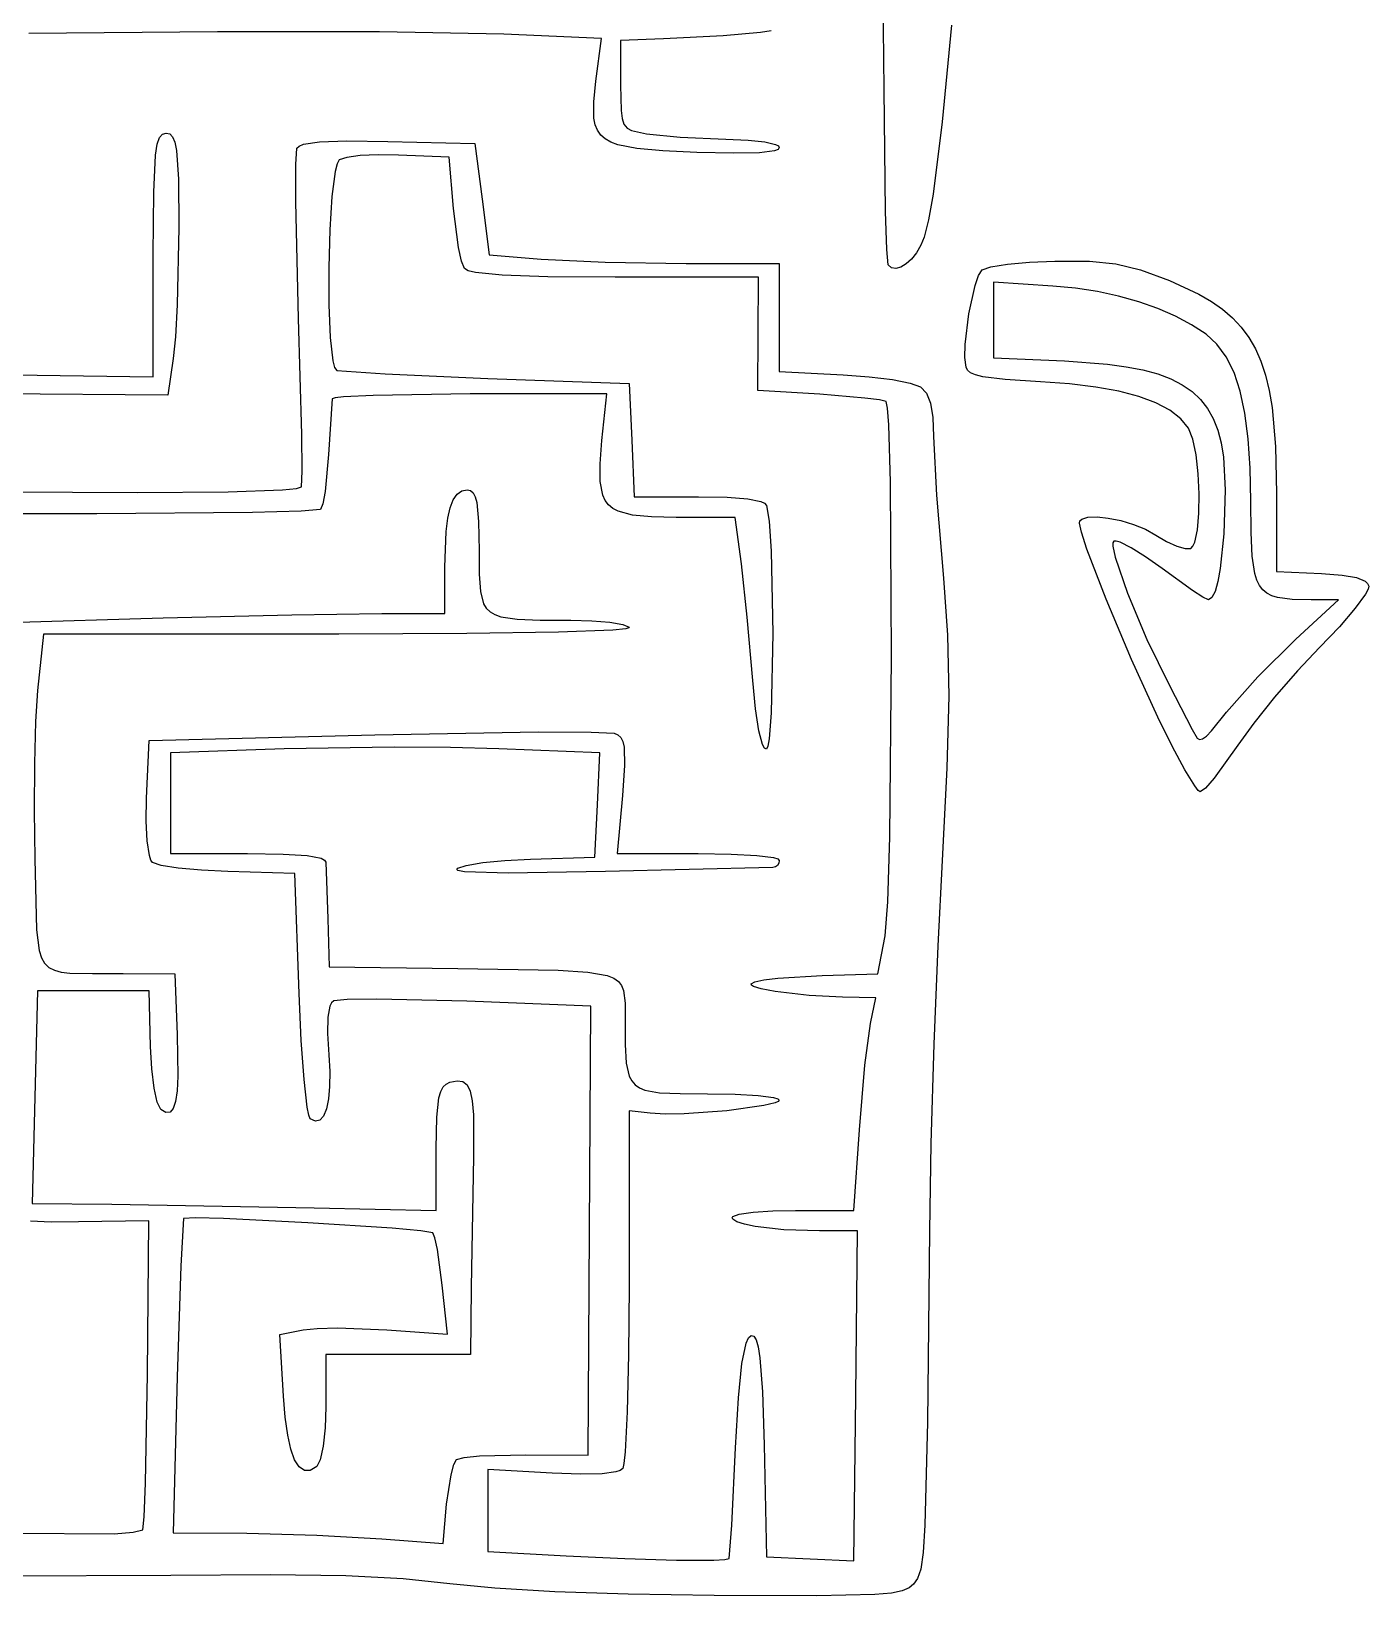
# Model space of a CAD drawing. Extents: x 412 to 1363, y 27 to 567.
# Drawn here: x 1139.2 to 1340.3, y 75.4 to 310.6 of the extents above; entities that cross this region are included whole.
import ezdxf

# ---------------------------------------------------------------- set-up
doc = ezdxf.new("R2010")
doc.units = 0

msp = doc.modelspace()

# ---------------------------------------------------------------- linework, layer by layer
at = {"layer": 'Layer 1'}
for p, q in [((1267.4196, 301.86664), (1267.221637, 320.05479)), ((1167.2162, 310.5459), (1138.8531, 310.27802)), ((1191.556288, 310.548496), (1167.2162, 310.5459)), ((1210.247, 310.1782), (1191.556288, 310.548496)), ((1250.427206, 310.7081), (1248.856125, 310.448075)), ((1277.531903, 311.548914), (1276.1625, 297.018905)), ((1224.9148, 309.54256), (1210.247, 310.1782)), ((1224.0969, 303.15413), (1224.9148, 309.54256)), ((1234.2529, 309.50045), (1227.8068, 309.24739)), ((1227.8068, 309.24739), (1227.81, 302.551)), ((1243.24127, 309.950755), (1234.2529, 309.50045)), ((1248.856125, 310.448075), (1243.24127, 309.950755)), ((1223.772166, 299.998181), (1224.0969, 303.15413)), ((1227.81, 302.551), (1227.877886, 298.706797)), ((1267.638975, 283.549765), (1267.4196, 301.86664)), ((1223.800275, 297.559704), (1223.772166, 299.998181)), ((1223.99063, 296.578358), (1223.800275, 297.559704)), ((1224.321977, 295.73899), (1223.99063, 296.578358)), ((1227.877886, 298.706797), (1228.027935, 297.492679)), ((1228.027935, 297.492679), (1228.313337, 296.64027)), ((1228.313337, 296.64027), (1228.777554, 296.066861)), ((1276.1625, 297.018905), (1274.774422, 286.115033)), ((1158.137511, 293.634818), (1158.476155, 294.649348)), ((1158.476155, 294.649348), (1158.917068, 295.170883)), ((1158.917068, 295.170883), (1159.4728, 295.31831)), ((1159.4728, 295.31831), (1160.022555, 295.197912)), ((1160.022555, 295.197912), (1160.460384, 294.778862)), ((1160.460384, 294.778862), (1160.798046, 293.974377)), ((1182.521613, 294.001962), (1186.662011, 294.135883)), ((1186.662011, 294.135883), (1192.8343, 294.06669)), ((1192.8343, 294.06669), (1205.8949, 293.77386)), ((1224.811911, 295.029137), (1224.321977, 295.73899)), ((1225.478025, 294.436334), (1224.811911, 295.029137)), ((1226.337913, 293.948118), (1225.478025, 294.436334)), ((1228.777554, 296.066861), (1229.464045, 295.689743)), ((1229.464045, 295.689743), (1231.6777, 295.19354)), ((1231.6777, 295.19354), (1236.776163, 294.690201)), ((1236.776163, 294.690201), (1243.603, 294.40965)), ((1243.603, 294.40965), (1246.968859, 294.278896)), ((1246.968859, 294.278896), (1249.5046, 294.011274)), ((1249.5046, 294.011274), (1251.103966, 293.623642)), ((1157.609702, 286.444423), (1157.888588, 292.00841)), ((1157.888588, 292.00841), (1158.137511, 293.634818)), ((1160.798046, 293.974377), (1161.0473, 292.697674)), ((1161.0473, 292.697674), (1161.327616, 288.380479)), ((1178.970017, 290.607781), (1179.1459, 293.035)), ((1179.1459, 293.035), (1179.469707, 293.371145)), ((1179.469707, 293.371145), (1180.115458, 293.642483)), ((1180.115458, 293.642483), (1182.521613, 294.001962)), ((1186.62633, 291.673798), (1185.5187, 291.29214)), ((1188.675238, 291.939202), (1186.62633, 291.673798)), ((1191.373102, 292.064278), (1188.675238, 291.939202)), ((1194.4276, 292.02495), (1191.373102, 292.064278)), ((1202.0286, 291.71107), (1194.4276, 292.02495)), ((1202.6732, 283.97359), (1202.0286, 291.71107)), ((1205.8949, 293.77386), (1206.9737, 285.40027)), ((1227.40917, 293.552027), (1226.337913, 293.948118)), ((1230.256162, 292.986362), (1227.40917, 293.552027)), ((1234.159755, 292.639632), (1230.256162, 292.986362)), ((1239.2607, 292.41213), (1234.159755, 292.639632)), ((1244.83105, 292.284841), (1239.2607, 292.41213)), ((1248.6899, 292.35878), (1244.83105, 292.284841)), ((1250.93415, 292.639577), (1248.6899, 292.35878)), ((1251.481081, 292.859306), (1250.93415, 292.639577)), ((1251.103966, 293.623642), (1251.519303, 293.390091)), ((1251.6607, 293.13286), (1251.481081, 292.859306)), ((1251.519303, 293.390091), (1251.6607, 293.13286)), ((1178.955263, 284.978025), (1178.970017, 290.607781)), ((1184.887446, 289.524075), (1184.405794, 285.791706)), ((1185.184894, 290.695488), (1184.887446, 289.524075)), ((1185.5187, 291.29214), (1185.184894, 290.695488)), ((1161.327616, 288.380479), (1161.3954, 281.13301)), ((1157.5391, 277.00631), (1157.609702, 286.444423)), ((1179.3788, 267.4667), (1178.955263, 284.978025)), ((1184.405794, 285.791706), (1184.082082, 280.76451)), ((1206.9737, 285.40027), (1208.0526, 277.02668)), ((1274.774422, 286.115033), (1274.102389, 282.290409)), ((1203.434888, 278.130219), (1202.6732, 283.97359)), ((1267.816781, 277.811131), (1267.638975, 283.549765)), ((1274.102389, 282.290409), (1273.4605, 279.69333)), ((1161.3954, 281.13301), (1161.147075, 269.496911)), ((1184.082082, 280.76451), (1183.92465, 275.11196)), ((1203.905033, 276.05783), (1203.434888, 278.130219)), ((1268.0139, 275.50564), (1267.816781, 277.811131)), ((1272.955706, 278.448476), (1272.304116, 277.335537)), ((1273.4605, 279.69333), (1272.955706, 278.448476)), ((1157.5393, 258.69431), (1157.5391, 277.00631)), ((1204.3609, 274.94658), (1203.905033, 276.05783)), ((1208.0526, 277.02668), (1215.8652, 276.37325)), ((1215.8652, 276.37325), (1225.493025, 275.911728)), ((1225.493025, 275.911728), (1237.6701, 275.71983)), ((1237.6701, 275.71983), (1251.66, 275.72)), ((1251.66, 275.72), (1251.66, 267.602)), ((1268.533, 275.048017), (1268.0139, 275.50564)), ((1270.75355, 275.653798), (1269.951076, 275.159195)), ((1271.55398, 276.391611), (1270.75355, 275.653798)), ((1272.304116, 277.335537), (1271.55398, 276.391611)), ((1282.1839, 274.7633), (1283.486219, 275.219327)), ((1283.486219, 275.219327), (1285.97785, 275.617316)), ((1285.97785, 275.617316), (1289.300706, 275.914455)), ((1289.300706, 275.914455), (1293.0967, 276.06793)), ((1293.0967, 276.06793), (1298.306484, 276.045592)), ((1298.306484, 276.045592), (1302.2753, 275.658196)), ((1302.2753, 275.658196), (1305.960316, 274.742757)), ((1183.92465, 275.11196), (1183.941837, 269.503533)), ((1204.902742, 274.619322), (1204.3609, 274.94658)), ((1205.989636, 274.345635), (1204.902742, 274.619322)), ((1210.013788, 273.946725), (1205.989636, 274.345635)), ((1216.86377, 273.725347), (1210.013788, 273.946725)), ((1226.97, 273.657), (1216.86377, 273.725347)), ((1248.5384, 273.6565), (1226.97, 273.657)), ((1248.4894, 265.14531), (1248.5384, 273.6565)), ((1269.194809, 274.944902), (1268.533, 275.048017)), ((1269.951076, 275.159195), (1269.194809, 274.944902)), ((1281.090759, 272.420197), (1281.634994, 273.928826)), ((1281.634994, 273.928826), (1282.1839, 274.7633)), ((1292.7959, 272.32089), (1283.8858, 272.91864)), ((1283.8858, 272.91864), (1283.89, 267.225)), ((1305.960316, 274.742757), (1310.3187, 273.13629)), ((1310.3187, 273.13629), (1314.732125, 271.115553)), ((1280.14625, 268.159841), (1281.090759, 272.420197)), ((1296.189088, 271.99613), (1292.7959, 272.32089)), ((1299.491739, 271.48786), (1296.189088, 271.99613)), ((1302.675479, 270.805), (1299.491739, 271.48786)), ((1305.711938, 269.956467), (1302.675479, 270.805)), ((1314.732125, 271.115553), (1316.618488, 270.019049)), ((1161.147075, 269.496911), (1160.880459, 264.698176)), ((1183.941837, 269.503533), (1184.141981, 264.608704)), ((1279.610266, 263.540965), (1280.14625, 268.159841)), ((1308.572741, 268.951183), (1305.711938, 269.956467)), ((1311.229517, 267.798064), (1308.572741, 268.951183)), ((1316.618488, 270.019049), (1318.304273, 268.839349)), ((1318.304273, 268.839349), (1319.79922, 267.557125)), ((1179.86075, 250.025186), (1179.3788, 267.4667)), ((1251.66, 267.602), (1251.66, 259.484)), ((1283.89, 267.225), (1283.89, 261.53)), ((1313.653894, 266.50603), (1311.229517, 267.798064)), ((1315.8175, 265.084), (1313.653894, 266.50603)), ((1319.79922, 267.557125), (1321.11307, 266.153048)), ((1321.11307, 266.153048), (1322.255562, 264.607788)), ((1160.880459, 264.698176), (1160.5578, 261.44051)), ((1184.141981, 264.608704), (1184.533423, 261.096948)), ((1248.4404, 256.63408), (1248.4894, 265.14531)), ((1279.576687, 261.584185), (1279.610266, 263.540965)), ((1317.461829, 263.590168), (1315.8175, 265.084)), ((1318.861717, 261.684092), (1317.461829, 263.590168)), ((1322.255562, 264.607788), (1323.236437, 262.902017)), ((1160.5578, 261.44051), (1159.7313, 255.93337)), ((1184.533423, 261.096948), (1184.803486, 260.068933)), ((1279.7427, 260.1223), (1279.576687, 261.584185)), ((1283.89, 261.53), (1294.5261, 261.06623)), ((1320.024931, 259.336855), (1318.861717, 261.684092)), ((1323.236437, 262.902017), (1324.065437, 261.016407)), ((1136.5891, 258.9614), (1157.5393, 258.69431)), ((1184.803486, 260.068933), (1185.1245, 259.63774)), ((1185.1245, 259.63774), (1192.385663, 259.105585)), ((1192.385663, 259.105585), (1207.8303, 258.43519)), ((1251.66, 259.484), (1261.2825, 258.98986)), ((1261.2825, 258.98986), (1265.175033, 258.694204)), ((1279.964123, 259.66782), (1279.7427, 260.1223)), ((1280.423922, 259.283994), (1279.964123, 259.66782)), ((1281.171454, 258.961134), (1280.423922, 259.283994)), ((1282.256075, 258.689556), (1281.171454, 258.961134)), ((1294.5261, 261.06623), (1301.022926, 260.586434)), ((1301.022926, 260.586434), (1303.816101, 260.204532)), ((1303.816101, 260.204532), (1306.322736, 259.714346)), ((1306.322736, 259.714346), (1308.555546, 259.105668)), ((1308.555546, 259.105668), (1310.527244, 258.368288)), ((1320.959238, 256.519538), (1320.024931, 259.336855)), ((1324.065437, 261.016407), (1324.752301, 258.931628)), ((1324.752301, 258.931628), (1325.306769, 256.628351)), ((1207.8303, 258.43519), (1229.1026, 257.66627)), ((1229.1026, 257.66627), (1229.4768, 249.15504)), ((1257.7605, 256.05364), (1248.4404, 256.63408)), ((1265.175033, 258.694204), (1268.660212, 258.254479)), ((1268.660212, 258.254479), (1271.357311, 257.73007)), ((1271.357311, 257.73007), (1272.8856, 257.18036)), ((1272.8856, 257.18036), (1273.776102, 256.228244)), ((1285.634016, 258.261501), (1282.256075, 258.689556)), ((1290.9526, 257.92234), (1285.634016, 258.261501)), ((1295.311344, 257.611759), (1290.9526, 257.92234)), ((1299.22853, 257.1381), (1295.311344, 257.611759)), ((1302.69936, 256.502863), (1299.22853, 257.1381)), ((1305.719038, 255.707552), (1302.69936, 256.502863)), ((1310.527244, 258.368288), (1312.250545, 257.491995)), ((1312.250545, 257.491995), (1313.738163, 256.466581)), ((1313.738163, 256.466581), (1315.002811, 255.281836)), ((1321.672401, 253.203222), (1320.959238, 256.519538)), ((1325.306769, 256.628351), (1325.738583, 254.087247)), ((1159.7313, 255.93337), (1115.4454, 256.28235)), ((1184.4496, 255.34525), (1183.899, 246.99525)), ((1184.904802, 255.500679), (1184.4496, 255.34525)), ((1186.140373, 255.645682), (1184.904802, 255.500679)), ((1190.612512, 255.89171), (1186.140373, 255.645682)), ((1205.18, 256.119), (1190.612512, 255.89171)), ((1225.7336, 256.11884), (1205.18, 256.119)), ((1224.9959, 249.0803), (1225.7336, 256.11884)), ((1264.536287, 255.488989), (1257.7605, 256.05364)), ((1266.747998, 255.196796), (1264.536287, 255.488989)), ((1267.739, 254.94647), (1266.747998, 255.196796)), ((1267.939578, 253.957842), (1267.739, 254.94647)), ((1273.776102, 256.228244), (1274.392337, 254.703571)), ((1274.392337, 254.703571), (1274.75033, 252.545848)), ((1308.282767, 254.75367), (1305.719038, 255.707552)), ((1310.385752, 253.642719), (1308.282767, 254.75367)), ((1315.002811, 255.281836), (1316.057204, 253.92755)), ((1325.738583, 254.087247), (1326.273208, 248.214245)), ((1268.110633, 251.473693), (1267.939578, 253.957842)), ((1274.75033, 252.545848), (1274.8661, 249.69458)), ((1312.023195, 252.376201), (1310.385752, 253.642719)), ((1313.1903, 250.95562), (1312.023195, 252.376201)), ((1316.057204, 253.92755), (1316.914057, 252.393513)), ((1316.914057, 252.393513), (1317.586083, 250.669516)), ((1322.172189, 249.358989), (1321.672401, 253.203222)), ((1179.910025, 244.47101), (1179.86075, 250.025186)), ((1268.365573, 242.839912), (1268.110633, 251.473693)), ((1274.8661, 249.69458), (1275.29745, 240.898102)), ((1313.834253, 249.32566), (1313.1903, 250.95562)), ((1314.315977, 246.952097), (1313.834253, 249.32566)), ((1317.586083, 250.669516), (1318.085996, 248.745349)), ((1322.466367, 244.957921), (1322.172189, 249.358989)), ((1183.899, 246.99525), (1183.384863, 241.445633)), ((1224.709286, 245.615526), (1224.9959, 249.0803)), ((1229.4768, 249.15504), (1229.851, 240.64385)), ((1318.085996, 248.745349), (1318.42651, 246.610802)), ((1326.273208, 248.214245), (1326.4341, 241.15799)), ((1224.722192, 242.915499), (1224.709286, 245.615526)), ((1314.630397, 244.116958), (1314.315977, 246.952097)), ((1318.42651, 246.610802), (1318.6802, 241.66973)), ((1322.5627, 239.9711), (1322.466367, 244.957921)), ((1179.812, 242.1361), (1179.910025, 244.47101)), ((1225.124806, 240.886896), (1224.722192, 242.915499)), ((1268.536587, 216.657974), (1268.365573, 242.839912)), ((1314.772438, 241.102268), (1314.630397, 244.116958)), ((1135.6906, 241.39296), (1155.128361, 241.305846)), ((1155.128361, 241.305846), (1168.828313, 241.398346)), ((1168.828313, 241.398346), (1176.989758, 241.673939)), ((1176.989758, 241.673939), (1179.055823, 241.881481)), ((1179.055823, 241.881481), (1179.812, 242.1361)), ((1183.384863, 241.445633), (1183.033355, 239.602644)), ((1202.186125, 239.003594), (1202.645787, 240.204365)), ((1202.645787, 240.204365), (1203.222991, 241.035216)), ((1203.222991, 241.035216), (1203.92393, 241.517828)), ((1203.92393, 241.517828), (1204.7548, 241.67388)), ((1204.7548, 241.67388), (1205.228966, 241.571919)), ((1205.228966, 241.571919), (1205.6176, 241.242473)), ((1205.6176, 241.242473), (1205.927577, 240.650195)), ((1205.927577, 240.650195), (1206.165775, 239.759739)), ((1225.500436, 240.095216), (1225.124806, 240.886896)), ((1226.007313, 239.436396), (1225.500436, 240.095216)), ((1229.851, 240.64385), (1239.51, 240.644)), ((1239.51, 240.644), (1243.822178, 240.56574)), ((1243.822178, 240.56574), (1246.939475, 240.327841)), ((1246.939475, 240.327841), (1248.898884, 239.925627)), ((1248.898884, 239.925627), (1249.455942, 239.66144)), ((1275.29745, 240.898102), (1276.3345, 228.41398)), ((1314.737024, 238.190053), (1314.772438, 241.102268)), ((1318.6802, 241.66973), (1318.485884, 235.094067)), ((1322.599059, 235.296512), (1322.5627, 239.9711)), ((1326.4341, 241.15799), (1326.43, 229.398)), ((1149.0585, 238.07702), (1116.2982, 238.08872)), ((1172.44615, 238.26736), (1149.0585, 238.07702)), ((1179.755925, 238.480029), (1172.44615, 238.26736)), ((1182.6725, 238.74195), (1179.755925, 238.480029)), ((1183.033355, 239.602644), (1182.6725, 238.74195)), ((1201.83781, 237.41122), (1202.186125, 239.003594)), ((1206.165775, 239.759739), (1206.454338, 236.94291)), ((1226.656709, 238.898772), (1226.007313, 239.436396)), ((1227.459899, 238.470678), (1226.656709, 238.898772)), ((1229.572752, 237.89642), (1227.459899, 238.470678)), ((1232.436056, 237.620302), (1229.572752, 237.89642)), ((1236.14, 237.549), (1232.436056, 237.620302)), ((1249.455942, 239.66144), (1249.7374, 239.35442)), ((1249.7374, 239.35442), (1250.148504, 236.976542)), ((1297.122481, 237.270049), (1298.05257, 237.57349)), ((1298.05257, 237.57349), (1299.43359, 237.626262)), ((1299.43359, 237.626262), (1301.127162, 237.450105)), ((1314.51908, 235.662339), (1314.737024, 238.190053)), ((1201.399, 230.06768), (1201.594647, 235.405564)), ((1201.594647, 235.405564), (1201.83781, 237.41122)), ((1206.454338, 236.94291), (1206.5383, 232.50922)), ((1245.0199, 237.54904), (1236.14, 237.549)), ((1245.9581, 230.58532), (1245.0199, 237.54904)), ((1250.148504, 236.976542), (1250.441748, 232.470168)), ((1296.7817, 236.6942), (1296.869778, 237.017534)), ((1297.083116, 235.306859), (1296.7817, 236.6942)), ((1296.869778, 237.017534), (1297.122481, 237.270049)), ((1297.920317, 232.774494), (1297.083116, 235.306859)), ((1301.127162, 237.450105), (1302.994908, 237.066756)), ((1302.994908, 237.066756), (1304.898448, 236.497955)), ((1304.898448, 236.497955), (1306.699405, 235.76544)), ((1306.699405, 235.76544), (1308.2594, 234.89095)), ((1314.11353, 233.801153), (1314.51908, 235.662339)), ((1322.768319, 231.723502), (1322.599059, 235.296512)), ((1301.829185, 233.707562), (1301.822349, 233.211856)), ((1301.822349, 233.211856), (1302.162883, 231.540549)), ((1301.9661, 233.94555), (1301.829185, 233.707562)), ((1302.319121, 233.963258), (1301.9661, 233.94555)), ((1302.888909, 233.79542), (1302.319121, 233.963258)), ((1304.560125, 232.970526), (1302.888909, 233.79542)), ((1306.742428, 231.605709), (1304.560125, 232.970526)), ((1308.2594, 234.89095), (1309.893123, 233.912145)), ((1309.893123, 233.912145), (1311.428662, 233.208334)), ((1311.428662, 233.208334), (1312.693545, 232.845223)), ((1312.693545, 232.845223), (1313.5153, 232.88852)), ((1313.5153, 232.88852), (1313.838817, 233.208641)), ((1313.838817, 233.208641), (1314.11353, 233.801153)), ((1318.485884, 235.094067), (1317.9614, 229.86398)), ((1206.5383, 232.50922), (1206.555668, 229.026426)), ((1246.848687, 222.555944), (1245.9581, 230.58532)), ((1250.441748, 232.470168), (1250.675463, 220.07051)), ((1300.799788, 225.271775), (1297.920317, 232.774494)), ((1302.162883, 231.540549), (1304.008587, 226.131132)), ((1309.1985, 229.83581), (1306.742428, 231.605709)), ((1323.16075, 229.104649), (1322.768319, 231.723502)), ((1201.38, 223.104), (1201.399, 230.06768)), ((1206.555668, 229.026426), (1206.720909, 226.42314)), ((1276.3345, 228.41398), (1276.962892, 219.828166)), ((1313.763963, 226.535735), (1309.1985, 229.83581)), ((1317.9614, 229.86398), (1317.595718, 227.888105)), ((1323.468865, 228.106963), (1323.16075, 229.104649)), ((1326.43, 229.398), (1333.1863, 229.08607)), ((1333.1863, 229.08607), (1336.278883, 228.856519)), ((1336.278883, 228.856519), (1338.436187, 228.484508)), ((1338.436187, 228.484508), (1339.740648, 227.948445)), ((1206.720909, 226.42314), (1207.203734, 224.571028)), ((1304.008587, 226.131132), (1306.926773, 219.209375)), ((1315.356258, 225.531836), (1313.763963, 226.535735)), ((1317.171941, 226.410117), (1316.698218, 225.483849)), ((1317.595718, 227.888105), (1317.171941, 226.410117)), ((1323.866625, 227.292532), (1323.468865, 228.106963)), ((1324.365314, 226.642931), (1323.866625, 227.292532)), ((1324.976216, 226.13973), (1324.365314, 226.642931)), ((1325.710614, 225.764503), (1324.976216, 226.13973)), ((1339.795581, 226.019719), (1338.2455, 223.877219)), ((1339.740648, 227.948445), (1340.098823, 227.612147)), ((1340.184135, 226.759092), (1339.795581, 226.019719)), ((1340.098823, 227.612147), (1340.2747, 227.22674)), ((1340.2747, 227.22674), (1340.184135, 226.759092)), ((1207.203734, 224.571028), (1207.617274, 223.886559)), ((1207.617274, 223.886559), (1208.17385, 223.341758)), ((1304.615539, 216.180219), (1300.799788, 225.271775)), ((1316.1827, 225.16313), (1315.356258, 225.531836)), ((1316.698218, 225.483849), (1316.1827, 225.16313)), ((1326.579794, 225.498822), (1325.710614, 225.764503)), ((1328.767631, 225.222385), (1326.579794, 225.498822)), ((1331.63, 225.163), (1328.767631, 225.222385)), ((1329.3051, 219.2321), (1335.7137, 225.16413)), ((1335.7137, 225.16413), (1331.63, 225.163)), ((1338.2455, 223.877219), (1335.866444, 221.102084)), ((1135.63, 221.747), (1159.0427, 222.42561)), ((1159.0427, 222.42561), (1178.357663, 222.904875)), ((1178.357663, 222.904875), (1191.9181, 223.10427)), ((1191.9181, 223.10427), (1201.38, 223.104)), ((1208.17385, 223.341758), (1208.894676, 222.920583)), ((1208.894676, 222.920583), (1209.800966, 222.606994)), ((1209.800966, 222.606994), (1212.254791, 222.238406)), ((1212.254791, 222.238406), (1215.705032, 222.107659)), ((1215.705032, 222.107659), (1220.3214, 222.08642)), ((1220.3214, 222.08642), (1223.483392, 221.999442)), ((1223.483392, 221.999442), (1226.192488, 221.773334)), ((1226.192488, 221.773334), (1228.160639, 221.442336)), ((1228.160639, 221.442336), (1229.0998, 221.04069)), ((1247.6723, 213.03022), (1246.848687, 222.555944)), ((1335.866444, 221.102084), (1332.9004, 217.99716)), ((1141.02, 220.009), (1140.1629, 211.49777)), ((1185.4578, 220.00904), (1141.02, 220.009)), ((1204.710658, 220.074586), (1185.4578, 220.00904)), ((1218.462388, 220.269801), (1204.710658, 220.074586)), ((1226.622323, 220.592548), (1218.462388, 220.269801)), ((1228.577036, 220.801078), (1226.622323, 220.592548)), ((1229.01812, 220.917016), (1228.577036, 220.801078)), ((1229.0998, 221.04069), (1229.01812, 220.917016)), ((1250.675463, 220.07051), (1250.440145, 208.152607)), ((1276.962892, 219.828166), (1277.144162, 210.729417)), ((1306.926773, 219.209375), (1310.341, 212.26735)), ((1323.606787, 213.557571), (1329.3057, 219.23107)), ((1329.3057, 219.23107), (1329.3051, 219.2321)), ((1268.274458, 189.537934), (1268.536587, 216.657974)), ((1332.9004, 217.99716), (1329.544469, 214.460523)), ((1308.563, 207.494), (1304.615539, 216.180219)), ((1329.544469, 214.460523), (1326.103825, 210.509878)), ((1248.081372, 208.752327), (1247.6723, 213.03022)), ((1310.341, 212.26735), (1313.7355, 205.66801)), ((1318.9044, 208.24717), (1323.606787, 213.557571)), ((1140.1629, 211.49777), (1139.863259, 206.870978)), ((1277.144162, 210.729417), (1276.872602, 199.86065)), ((1326.103825, 210.509878), (1322.982569, 206.627598)), ((1248.591, 205.461562), (1248.081372, 208.752327)), ((1250.440145, 208.152607), (1250.147101, 204.248426)), ((1308.559, 207.49327), (1308.563, 207.494)), ((1310.725694, 203.138193), (1308.559, 207.49327)), ((1316.625738, 205.443644), (1318.9044, 208.24717)), ((1139.863259, 206.870978), (1139.68075, 200.564996)), ((1156.9074, 204.01994), (1190.8691, 204.86743)), ((1190.8691, 204.86743), (1215.443088, 205.28517)), ((1215.443088, 205.28517), (1223.376636, 205.271555)), ((1223.376636, 205.271555), (1226.8344, 205.09943)), ((1226.8344, 205.09943), (1227.396679, 204.850013)), ((1227.396679, 204.850013), (1227.827375, 204.45114)), ((1249.157553, 203.375976), (1248.591, 205.461562)), ((1313.7355, 205.66801), (1314.479887, 204.372908)), ((1315.2971, 204.225171), (1315.870078, 204.649954)), ((1315.870078, 204.649954), (1316.625738, 205.443644)), ((1322.982569, 206.627598), (1320.5848, 203.29606)), ((1156.5298, 195.34678), (1156.9074, 204.01994)), ((1177.2092, 202.76974), (1160.1293, 202.16151)), ((1193.737313, 203.0192), (1177.2092, 202.76974)), ((1202.240436, 202.955303), (1193.737313, 203.0192)), ((1209.4906, 202.76574), (1202.240436, 202.955303)), ((1224.692, 202.15412), (1209.4906, 202.76574)), ((1227.827375, 204.45114), (1228.133965, 203.846052)), ((1228.133965, 203.846052), (1228.323925, 202.977989)), ((1228.323925, 202.977989), (1228.383863, 200.225898)), ((1249.448542, 202.853266), (1249.157553, 203.375976)), ((1249.7374, 202.71362), (1249.448542, 202.853266)), ((1249.95682, 203.137999), (1249.7374, 202.71362)), ((1250.147101, 204.248426), (1249.95682, 203.137999)), ((1312.65355, 199.57176), (1310.725694, 203.138193)), ((1314.479887, 204.372908), (1314.851978, 204.141941)), ((1314.851978, 204.141941), (1315.2971, 204.225171)), ((1320.5848, 203.29606), (1317.029275, 198.338824)), ((1139.68075, 200.564996), (1139.629791, 193.408877)), ((1160.1293, 202.16151), (1160.13, 194.58)), ((1224.3193, 194.31827), (1224.692, 202.15412)), ((1228.383863, 200.225898), (1228.067, 195.74079)), ((1276.872602, 199.86065), (1276.1425, 185.96478)), ((1314.132756, 197.162007), (1312.65355, 199.57176)), ((1317.029275, 198.338824), (1315.714028, 196.830819)), ((1156.482208, 191.87188), (1156.5298, 195.34678)), ((1228.067, 195.74079), (1227.2959, 186.9974)), ((1314.638549, 196.505897), (1314.132756, 197.162007)), ((1314.9535, 196.27697), (1314.638549, 196.505897)), ((1315.714028, 196.830819), (1314.9535, 196.27697)), ((1139.629791, 193.408877), (1139.7248, 186.23167)), ((1160.13, 194.58), (1160.13, 186.998)), ((1223.9465, 186.48245), (1224.3193, 194.31827)), ((1156.636563, 188.897548), (1156.482208, 191.87188)), ((1156.964936, 186.721998), (1156.636563, 188.897548)), ((1267.987969, 179.731525), (1268.274458, 189.537934)), ((1139.7248, 186.23167), (1139.998097, 175.521832)), ((1157.185652, 186.026961), (1156.964936, 186.721998)), ((1157.4394, 185.64345), (1157.185652, 186.026961)), ((1160.13, 186.998), (1171.73, 186.998)), ((1171.73, 186.998), (1177.07095, 186.926912)), ((1177.07095, 186.926912), (1180.6947, 186.700966)), ((1180.6947, 186.700966), (1182.77435, 186.301143)), ((1182.77435, 186.301143), (1183.289231, 186.030083)), ((1183.289231, 186.030083), (1183.483, 185.70842)), ((1207.071862, 185.637835), (1210.423186, 185.968775)), ((1210.423186, 185.968775), (1214.2788, 186.17403)), ((1214.2788, 186.17403), (1223.9465, 186.48245)), ((1227.2959, 186.9974), (1239.48, 186.998)), ((1239.48, 186.998), (1244.448322, 186.923288)), ((1244.448322, 186.923288), (1248.296425, 186.712797)), ((1248.296425, 186.712797), (1250.782566, 186.386998)), ((1250.782566, 186.386998), (1251.439355, 186.187255)), ((1251.439355, 186.187255), (1251.665, 185.96636)), ((1251.665, 185.96636), (1251.588692, 185.563782)), ((1276.1425, 185.96478), (1275.4778, 173.110914)), ((1158.732147, 185.218648), (1157.4394, 185.64345)), ((1161.3004, 184.823524), (1158.732147, 185.218648)), ((1164.772178, 184.502175), (1161.3004, 184.823524)), ((1168.7755, 184.2987), (1164.772178, 184.502175)), ((1178.8244, 183.98403), (1168.7755, 184.2987)), ((1179.469, 165.97193), (1178.8244, 183.98403)), ((1183.483, 185.70842), (1183.805, 177.19723)), ((1203.202124, 184.610134), (1203.3204, 184.78163)), ((1203.309797, 184.462072), (1203.202124, 184.610134)), ((1204.361248, 184.236677), (1203.309797, 184.462072)), ((1203.3204, 184.78163), (1204.584408, 185.226892)), ((1210.916388, 184.071793), (1204.361248, 184.236677)), ((1204.584408, 185.226892), (1207.071862, 185.637835)), ((1225.517958, 184.293799), (1210.916388, 184.071793)), ((1250.6981, 184.90952), (1225.517958, 184.293799)), ((1251.073489, 185.000692), (1250.6981, 184.90952)), ((1251.380938, 185.230336), (1251.073489, 185.000692)), ((1251.588692, 185.563782), (1251.380938, 185.230336)), ((1267.6016, 174.61707), (1267.987969, 179.731525)), ((1183.805, 177.19723), (1183.9775, 169.97558)), ((1139.998097, 175.521832), (1140.382014, 172.435542)), ((1266.4894, 168.94293), (1267.6016, 174.61707)), ((1140.382014, 172.435542), (1140.726155, 171.342479)), ((1275.4778, 173.110914), (1274.895225, 158.322705)), ((1140.726155, 171.342479), (1141.206175, 170.50487)), ((1141.206175, 170.50487), (1141.847893, 169.889266)), ((1141.847893, 169.889266), (1142.677126, 169.462217)), ((1142.677126, 169.462217), (1143.719694, 169.190272)), ((1183.9775, 169.97558), (1203.316, 169.72564)), ((1203.316, 169.72564), (1218.395147, 169.468439)), ((1218.395147, 169.468439), (1222.886286, 169.18148)), ((1143.719694, 169.190272), (1145.001416, 169.039982)), ((1145.001416, 169.039982), (1148.385591, 168.970567)), ((1148.385591, 168.970567), (1153.0362, 168.98637)), ((1153.0362, 168.98637), (1160.7716, 168.94187)), ((1160.7716, 168.94187), (1161.1472, 159.73858)), ((1222.886286, 169.18148), (1225.799, 168.648869)), ((1225.799, 168.648869), (1226.769823, 168.257612)), ((1226.769823, 168.257612), (1227.473689, 167.765543)), ((1227.473689, 167.765543), (1227.95315, 167.159532)), ((1227.95315, 167.159532), (1228.250753, 166.426444)), ((1247.450766, 167.389898), (1247.970412, 167.720808)), ((1247.505692, 167.214268), (1247.450766, 167.389898)), ((1247.773477, 167.032877), (1247.505692, 167.214268)), ((1248.956702, 166.655879), (1247.773477, 167.032877)), ((1247.970412, 167.720808), (1249.314257, 168.019469)), ((1249.314257, 168.019469), (1251.464142, 168.279749)), ((1251.464142, 168.279749), (1258.1094, 168.66062)), ((1258.1094, 168.66062), (1266.4894, 168.94293)), ((1140.1441, 166.35878), (1139.7358, 150.36988)), ((1148.5461, 166.36078), (1140.1441, 166.35878)), ((1156.948, 166.36278), (1148.5461, 166.36078)), ((1157.1483, 157.98303), (1156.948, 166.36278)), ((1179.801148, 158.912942), (1179.469, 165.97193)), ((1184.6711, 164.83914), (1184.356336, 164.557567)), ((1186.690648, 165.052588), (1184.6711, 164.83914)), ((1191.141463, 165.115494), (1186.690648, 165.052588)), ((1204.7072, 164.79544), (1191.141463, 165.115494)), ((1223.3256, 164.05062), (1204.7072, 164.79544)), ((1228.250753, 166.426444), (1228.47059, 164.52651)), ((1251.0186, 166.26504), (1248.956702, 166.655879)), ((1256.130387, 165.672229), (1251.0186, 166.26504)), ((1261.1788, 165.39174), (1256.130387, 165.672229)), ((1266.1821, 165.33244), (1261.1788, 165.39174)), ((1265.3688, 161.4637), (1266.1821, 165.33244)), ((1183.78645, 162.42275), (1183.722866, 159.971043)), ((1184.103684, 164.057872), (1183.78645, 162.42275)), ((1184.356336, 164.557567), (1184.103684, 164.057872)), ((1223.137, 130.29862), (1223.3256, 164.05062)), ((1228.47059, 164.52651), (1228.4736, 161.96068)), ((1183.722866, 159.971043), (1183.9164, 156.74002)), ((1228.4736, 161.96068), (1228.50189, 158.272261)), ((1264.54675, 155.170591), (1265.3688, 161.4637)), ((1157.332437, 154.6443), (1157.1483, 157.98303)), ((1161.1472, 159.73858), (1161.24582, 153.529999)), ((1180.228913, 153.008072), (1179.801148, 158.912942)), ((1228.50189, 158.272261), (1228.664822, 155.510144)), ((1274.895225, 158.322705), (1274.457588, 143.428108)), ((1183.9164, 156.74002), (1184.069856, 154.215586)), ((1228.664822, 155.510144), (1229.112111, 153.540405)), ((1157.68555, 151.748267), (1157.332437, 154.6443)), ((1161.24582, 153.529999), (1161.131427, 151.341888)), ((1180.69712, 148.875457), (1180.228913, 153.008072)), ((1184.069856, 154.215586), (1184.059695, 151.996388)), ((1229.112111, 153.540405), (1229.489177, 152.810825)), ((1263.7127, 145.473), (1264.54675, 155.170591)), ((1158.156862, 149.605253), (1157.68555, 151.748267)), ((1161.131427, 151.341888), (1160.900337, 149.729977)), ((1184.059695, 151.996388), (1183.896415, 150.118892)), ((1200.49125, 150.29372), (1200.761777, 151.242932)), ((1200.761777, 151.242932), (1201.121906, 151.912031)), ((1201.121906, 151.912031), (1201.582395, 152.352901)), ((1201.582395, 152.352901), (1202.154, 152.61743)), ((1202.154, 152.61743), (1203.233362, 152.845489)), ((1203.233362, 152.845489), (1204.086562, 152.747004)), ((1204.086562, 152.747004), (1204.735256, 152.253135)), ((1204.735256, 152.253135), (1205.2011, 151.295041)), ((1205.2011, 151.295041), (1205.50575, 149.803884)), ((1229.489177, 152.810825), (1229.993475, 152.229117)), ((1229.993475, 152.229117), (1230.643721, 151.778542)), ((1230.643721, 151.778542), (1231.458629, 151.442357)), ((1231.458629, 151.442357), (1233.657291, 151.046197)), ((1233.657291, 151.046197), (1236.739175, 150.906713)), ((1236.739175, 150.906713), (1240.854, 150.88998)), ((1240.854, 150.88998), (1245.050602, 150.815059)), ((1245.050602, 150.815059), (1248.487237, 150.611062)), ((1248.487237, 150.611062), (1250.80928, 150.309142)), ((1139.7358, 150.36988), (1139.3275, 134.38088)), ((1158.6956, 148.52558), (1158.156862, 149.605253)), ((1159.450183, 148.09207), (1158.6956, 148.52558)), ((1160.546881, 148.66833), (1160.065386, 148.131007)), ((1160.900337, 149.729977), (1160.546881, 148.66833)), ((1180.929149, 147.666911), (1180.69712, 148.875457)), ((1183.590512, 148.619562), (1183.152483, 147.534866)), ((1183.896415, 150.118892), (1183.590512, 148.619562)), ((1200.175969, 147.347407), (1200.49125, 150.29372)), ((1205.50575, 149.803884), (1205.670862, 147.710823)), ((1229.1006, 148.31094), (1229.0716, 122.00364)), ((1232.2515, 147.95416), (1229.1006, 148.31094)), ((1243.79895, 148.341736), (1237.356825, 147.881038)), ((1249.32, 149.105219), (1243.79895, 148.341736)), ((1251.029536, 149.528306), (1249.32, 149.105219)), ((1250.80928, 150.309142), (1251.441507, 150.131196)), ((1251.498079, 149.737551), (1251.029536, 149.528306)), ((1251.441507, 150.131196), (1251.6621, 149.94045)), ((1251.6621, 149.94045), (1251.498079, 149.737551)), ((1160.065386, 148.131007), (1159.450183, 148.09207)), ((1181.1506, 147.13323), (1180.929149, 147.666911)), ((1181.92203, 146.755234), (1181.1506, 147.13323)), ((1182.592823, 146.901268), (1181.92203, 146.755234)), ((1183.152483, 147.534866), (1182.592823, 146.901268)), ((1200.09, 142.658), (1200.175969, 147.347407)), ((1205.670862, 147.710823), (1205.6691, 141.44363)), ((1234.495945, 147.836431), (1232.2515, 147.95416)), ((1237.356825, 147.881038), (1234.495945, 147.836431)), ((1262.87, 133.351), (1263.7127, 145.473)), ((1200.0937, 133.33243), (1200.09, 142.658)), ((1205.6691, 141.44363), (1205.347, 121.74283)), ((1274.457588, 143.428108), (1274.2277, 130.25508)), ((1139.3275, 134.38088), (1151.3391, 134.27989)), ((1151.3391, 134.27989), (1181.7222, 133.75576)), ((1156.904, 131.80458), (1146.3197, 131.63496)), ((1156.6662, 108.74588), (1156.904, 131.80458)), ((1162.1113, 132.14431), (1161.669887, 125.009241)), ((1163.855123, 132.226907), (1162.1113, 132.14431)), ((1168.100559, 132.113848), (1163.855123, 132.226907)), ((1180.771625, 131.491444), (1168.100559, 132.113848)), ((1181.7222, 133.75576), (1200.0937, 133.33243)), ((1244.591386, 132.234714), (1244.6716, 132.44492)), ((1244.671185, 132.027468), (1244.591386, 132.234714)), ((1245.275966, 131.627705), (1244.671185, 132.027468)), ((1244.6716, 132.44492), (1245.633773, 132.796721)), ((1245.633773, 132.796721), (1247.736238, 133.08482)), ((1247.736238, 133.08482), (1250.668933, 133.279484)), ((1250.668933, 133.279484), (1254.1218, 133.35098)), ((1254.1218, 133.35098), (1262.87, 133.351)), ((1142.19902, 131.598397), (1139.101425, 131.71601)), ((1146.3197, 131.63496), (1142.19902, 131.598397)), ((1193.475203, 130.658468), (1180.771625, 131.491444)), ((1197.76128, 130.282193), (1193.475203, 130.658468)), ((1199.562, 129.99629), (1197.76128, 130.282193)), ((1199.878795, 129.210335), (1199.562, 129.99629)), ((1222.9485, 96.54662), (1223.137, 130.29862)), ((1246.416232, 131.257336), (1245.275966, 131.627705)), ((1248.022275, 130.928064), (1246.416232, 131.257336)), ((1252.352847, 130.43962), (1248.022275, 130.928064)), ((1257.71, 130.256), (1252.352847, 130.43962)), ((1263.4306, 130.25652), (1257.71, 130.256)), ((1263.149, 105.44822), (1263.4306, 130.25652)), ((1274.2277, 130.25508), (1273.930169, 101.515267)), ((1200.254138, 127.460274), (1199.878795, 129.210335)), ((1200.9927, 122.10374), (1200.254138, 127.460274)), ((1161.669887, 125.009241), (1161.1348, 108.33331)), ((1201.7644, 114.73868), (1200.9927, 122.10374)), ((1205.347, 121.74283), (1205.247, 111.68483)), ((1229.0716, 122.00364), (1228.987789, 111.696259)), ((1176.5812, 114.67805), (1180.0909, 115.38294)), ((1180.0909, 115.38294), (1182.170247, 115.603317)), ((1182.170247, 115.603317), (1185.2374, 115.682528)), ((1185.2374, 115.682528), (1192.6825, 115.41414)), ((1192.6825, 115.41414), (1201.7644, 114.73868)), ((1177.1335, 105.43517), (1176.5812, 114.67805)), ((1246.054913, 110.33117), (1246.68128, 113.391326)), ((1246.68128, 113.391326), (1247.043026, 114.184935)), ((1247.043026, 114.184935), (1247.4414, 114.51817)), ((1247.4414, 114.51817), (1247.856166, 114.425353)), ((1247.856166, 114.425353), (1248.209377, 113.875422)), ((1248.209377, 113.875422), (1248.50709, 112.81692)), ((1194.36, 111.685), (1183.48, 111.685)), ((1183.48, 111.685), (1183.48, 103.798)), ((1205.247, 111.68483), (1194.36, 111.685)), ((1228.987789, 111.696259), (1228.779787, 103.078815)), ((1248.50709, 112.81692), (1248.755362, 111.198386)), ((1248.755362, 111.198386), (1249.127817, 106.075392)), ((1156.359, 92.349193), (1156.6662, 108.74588)), ((1161.1348, 108.33331), (1160.533, 84.86301)), ((1245.536789, 105.154064), (1246.054913, 110.33117)), ((1249.127817, 106.075392), (1249.3752, 98.09477)), ((1177.393195, 102.240358), (1177.1335, 105.43517)), ((1183.48, 103.798), (1183.372617, 100.649912)), ((1245.1014, 97.67637), (1245.536789, 105.154064)), ((1262.8674, 80.64002), (1263.149, 105.44822)), ((1177.758403, 99.575813), (1177.393195, 102.240358)), ((1228.779787, 103.078815), (1228.478992, 97.053109)), ((1273.930169, 101.515267), (1273.5672, 86.047605)), ((1178.228297, 97.443293), (1177.758403, 99.575813)), ((1183.372617, 100.649912), (1183.080238, 97.908303)), ((1178.80205, 95.844555), (1178.228297, 97.443293)), ((1183.080238, 97.908303), (1182.647514, 95.867684)), ((1206.601388, 96.433099), (1213.5337, 96.61292)), ((1213.5337, 96.61292), (1222.9485, 96.54662)), ((1228.478992, 97.053109), (1228.303608, 95.29397)), ((1244.503612, 86.001541), (1245.1014, 97.67637)), ((1249.3752, 98.09477), (1249.7299, 81.25297)), ((1179.478834, 94.781356), (1178.80205, 95.844555)), ((1180.257822, 94.255454), (1179.478834, 94.781356)), ((1181.138186, 94.268606), (1180.257822, 94.255454)), ((1182.1191, 94.82257), (1181.138186, 94.268606)), ((1182.647514, 95.867684), (1182.1191, 94.82257)), ((1202.31655, 93.618047), (1202.738391, 95.139564)), ((1202.738391, 95.139564), (1203.155, 95.90779)), ((1203.155, 95.90779), (1204.27218, 96.20206)), ((1204.27218, 96.20206), (1206.601388, 96.433099)), ((1217.5086, 93.86817), (1207.8273, 94.39082)), ((1207.8273, 94.39082), (1207.83, 88.2342)), ((1227.748863, 94.252043), (1227.110461, 94.036861)), ((1228.1168, 94.52094), (1227.748863, 94.252043)), ((1228.303608, 95.29397), (1228.1168, 94.52094)), ((1156.157081, 87.274453), (1156.359, 92.349193)), ((1201.6542, 89.19604), (1202.31655, 93.618047)), ((1221.819458, 93.71128), (1217.5086, 93.86817)), ((1225.015712, 93.767242), (1221.819458, 93.71128)), ((1227.110461, 94.036861), (1225.015712, 93.767242)), ((1155.954, 85.30748), (1156.157081, 87.274453)), ((1201.1172, 83.25562), (1201.6542, 89.19604)), ((1207.83, 88.2342), (1207.83, 82.0777)), ((1136.697656, 84.837522), (1151.6794, 84.74514)), ((1151.6794, 84.74514), (1154.502575, 84.98578)), ((1154.502575, 84.98578), (1155.954, 85.30748)), ((1160.533, 84.86301), (1171.6126, 84.79951)), ((1171.6126, 84.79951), (1182.14365, 84.537062)), ((1244.1345, 80.99497), (1244.503612, 86.001541)), ((1273.5672, 86.047605), (1273.299009, 81.903881)), ((1182.14365, 84.537062), (1191.9046, 83.99569)), ((1191.9046, 83.99569), (1201.1172, 83.25562)), ((1207.83, 82.0777), (1219.6311, 81.40739)), ((1219.6311, 81.40739), (1228.450327, 80.990159)), ((1228.450327, 80.990159), (1236.224662, 80.769716)), ((1236.224662, 80.769716), (1241.828067, 80.765005)), ((1241.828067, 80.765005), (1243.463783, 80.849469)), ((1243.463783, 80.849469), (1244.1345, 80.99497)), ((1249.7299, 81.25297), (1256.2986, 80.9465)), ((1256.2986, 80.9465), (1262.8674, 80.64002)), ((1273.299009, 81.903881), (1272.939856, 79.413855)), ((1160.207, 78.4792), (1134.783637, 78.367144)), ((1175.184836, 78.553044), (1160.207, 78.4792)), ((1186.482338, 78.389537), (1175.184836, 78.553044)), ((1195.11717, 77.958322), (1186.482338, 78.389537)), ((1202.107, 77.22904), (1195.11717, 77.958322)), ((1272.464876, 78.022748), (1271.8492, 77.17578)), ((1272.939856, 79.413855), (1272.464876, 78.022748)), ((1208.898797, 76.539168), (1202.107, 77.22904)), ((1217.907425, 76.01093), (1208.898797, 76.539168)), ((1228.957741, 75.652125), (1217.907425, 76.01093)), ((1241.8746, 75.47055), (1228.957741, 75.652125)), ((1257.325084, 75.419644), (1241.8746, 75.47055)), ((1266.034175, 75.605137), (1257.325084, 75.419644)), ((1268.534215, 75.824851), (1266.034175, 75.605137)), ((1270.157128, 76.149645), (1268.534215, 75.824851)), ((1271.172321, 76.594846), (1270.157128, 76.149645)), ((1271.8492, 77.17578), (1271.172321, 76.594846))]:
    msp.add_line(p, q, dxfattribs=at)

doc.saveas('drawing.dxf')
